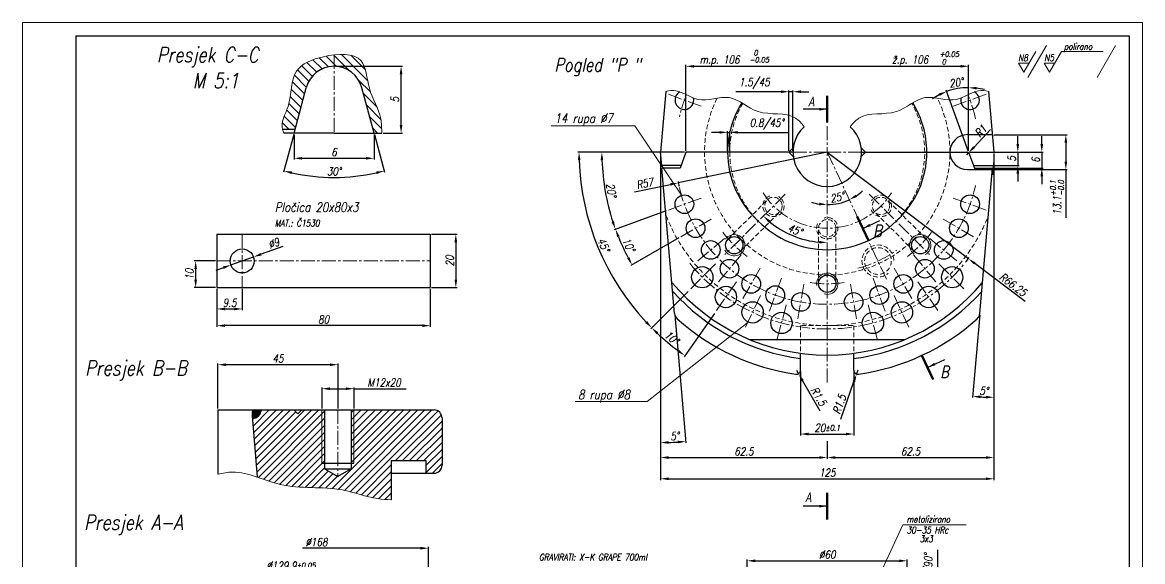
# Model space of a CAD drawing. Extents: x -409 to 884, y -94 to 506.
# Drawn here: x 11.5 to 431.5, y 304.5 to 506.5 of the extents above; entities that cross this region are included whole.
import ezdxf

# ---------------------------------------------------------------- set-up
doc = ezdxf.new("R2010")
doc.units = 0
doc.header["$LTSCALE"] = 7
doc.header["$MEASUREMENT"] = 0
doc.linetypes.add('CENTER2', pattern=[1.125, 0.75, -0.125, 0.125, -0.125])
doc.linetypes.add('HIDDEN', pattern=[0.375, 0.25, -0.125])
doc.layers.get('0').update_dxf_attribs({"linetype": 'CONTINUOUS', "lineweight": 15})
for name, color, linetype, lineweight in [('1', 1, 'CENTER2', 15), ('2', 2, 'HIDDEN', 15), ('3', 3, 'CONTINUOUS', 30), ('4', 5, 'CONTINUOUS', 50), ('8', 251, 'CONTINUOUS', 15)]:
    doc.layers.add(name, color=color, linetype=linetype, lineweight=lineweight)
doc.styles.add('ITALICT', font='ITALICT.shx', dxfattribs={"width": 0.8, "height": 3})
doc.dimstyles.get("Standard").update_dxf_attribs({"dimtxt": 3, "dimasz": 3, "dimexe": 0.5, "dimexo": 0.5, "dimgap": 0.8, "dimtad": 1, "dimdsep": 46, "dimtxsty": 'ITALICT', "dimcen": 0.09, "dimazin": 2, "dimtfac": 1, "dimtmove": 0, "dimatfit": 3, "dimfxl": 1, "dimtolj": 1, "dimtzin": 0, "dimarcsym": 0})

# ---------------------------------------------------------------- blocks, each defined once
blk = doc.blocks.new('*D5')
at = {"color": 0, "lineweight": -2, "transparency": 16777216}
for p, q in [((272.91, 465.28), (269.91, 465.28)), ((275.91, 458.36), (275.91, 465.78)), ((275.91, 465.28), (276.71, 465.28)), ((276.71, 458.36), (276.71, 465.78)), ((279.71, 465.28), (298.48, 465.28))]:
    blk.add_line(p, q, dxfattribs=at)
at = {"color": 0, "transparency": 16777216}
for points in [[(272.91, 465.78), (272.91, 464.78), (275.91, 465.28)], [(279.71, 465.78), (279.71, 464.78), (276.71, 465.28)]]:
    blk.add_solid(points, dxfattribs=at)
at = {"color": 0, "transparency": 16777216, "insert": (290.59, 468.37), "char_height": 3, "attachment_point": 5, "style": 'ITALICT'}
blk.add_mtext('\\A1;0.8/45%%d', dxfattribs=at)
blk = doc.blocks.new('*D6')
at = {"color": 0, "lineweight": -2, "transparency": 16777216}
for p, q in [((295.9, 480.5), (278.96, 480.5)), ((298.9, 458.36), (298.9, 481)), ((300.41, 480.5), (298.9, 480.5)), ((300.41, 458.36), (300.41, 481)), ((303.41, 480.5), (306.41, 480.5))]:
    blk.add_line(p, q, dxfattribs=at)
at = {"color": 0, "transparency": 16777216}
for points in [[(295.9, 481), (295.9, 480), (298.9, 480.5)], [(303.41, 481), (303.41, 480), (300.41, 480.5)]]:
    blk.add_solid(points, dxfattribs=at)
at = {"color": 0, "transparency": 16777216, "insert": (285.93, 483.59), "char_height": 3, "attachment_point": 5, "style": 'ITALICT'}
blk.add_mtext('\\A1;1.5/45', dxfattribs=at)
blk = doc.blocks.new('*D7')
at = {"color": 0, "lineweight": -2, "transparency": 16777216}
for p, q in [((384.71, 460.86), (384.71, 463.86)), ((366.76, 457.86), (385.21, 457.86)), ((384.71, 457.86), (384.71, 452.86)), ((375.82, 452.86), (385.21, 452.86)), ((384.71, 449.86), (384.71, 446.86))]:
    blk.add_line(p, q, dxfattribs=at)
at = {"color": 0, "transparency": 16777216}
for points in [[(384.21, 460.86), (385.21, 460.86), (384.71, 457.86)], [(384.21, 449.86), (385.21, 449.86), (384.71, 452.86)]]:
    blk.add_solid(points, dxfattribs=at)
at = {"color": 0, "transparency": 16777216, "insert": (382.41, 455.36), "char_height": 3, "attachment_point": 5, "rotation": 90, "style": 'ITALICT'}
blk.add_mtext('\\A1;5', dxfattribs=at)
blk = doc.blocks.new('*D8')
at = {"color": 0, "lineweight": -2, "transparency": 16777216}
for p, q in [((393.71, 460.86), (393.71, 463.86)), ((366.76, 457.86), (394.21, 457.86)), ((393.71, 457.86), (393.71, 451.86)), ((375.73, 451.86), (394.21, 451.86)), ((393.71, 448.86), (393.71, 445.86))]:
    blk.add_line(p, q, dxfattribs=at)
at = {"color": 0, "transparency": 16777216}
for points in [[(393.21, 460.86), (394.21, 460.86), (393.71, 457.86)], [(393.21, 448.86), (394.21, 448.86), (393.71, 451.86)]]:
    blk.add_solid(points, dxfattribs=at)
at = {"color": 0, "transparency": 16777216, "insert": (391.41, 454.86), "char_height": 3, "attachment_point": 5, "rotation": 90, "style": 'ITALICT'}
blk.add_mtext('\\A1;6', dxfattribs=at)
blk = doc.blocks.new('*D9')
at = {"color": 0, "lineweight": -2, "transparency": 16777216}
for p, q in [((250.76, 418.15), (250.76, 348.56)), ((256.09, 396.93), (260.28, 348.98))]:
    blk.add_line(p, q, dxfattribs=at)
blk.add_arc((250.76, 457.86), 108.8, 271.5799, 273.4201, dxfattribs=at)
at = {"color": 0, "transparency": 16777216}
for points in [[(253.76, 348.61), (253.75, 349.61), (250.76, 349.06)], [(257.21, 349.76), (257.28, 348.76), (260.24, 349.48)]]:
    blk.add_solid(points, dxfattribs=at)
at = {"color": 0, "transparency": 16777216, "insert": (256.08, 351.5), "char_height": 3, "attachment_point": 5, "rotation": 2.8646, "style": 'ITALICT'}
blk.add_mtext('\\A1;5°', dxfattribs=at)
blk = doc.blocks.new('*D10')
at = {"color": 0, "lineweight": -2, "transparency": 16777216}
for p, q in [((375.76, 418.01), (375.76, 365.53)), ((370.43, 396.93), (367.71, 365.89))]:
    blk.add_line(p, q, dxfattribs=at)
blk.add_arc((375.76, 457.86), 91.83, 266.8719, 268.1281, dxfattribs=at)
at = {"color": 0, "transparency": 16777216}
for points in [[(370.71, 365.67), (370.78, 366.67), (367.75, 366.38)], [(372.76, 366.58), (372.75, 365.58), (375.76, 366.03)]]:
    blk.add_solid(points, dxfattribs=at)
at = {"color": 0, "transparency": 16777216, "insert": (371.97, 368.41), "char_height": 3, "attachment_point": 5, "rotation": 357.5793, "style": 'ITALICT'}
blk.add_mtext('\\A1;5°', dxfattribs=at)
blk = doc.blocks.new('*D11')
at = {"color": 0, "lineweight": -2, "transparency": 16777216}
for p, q in [((250.76, 457.36), (250.76, 342.96)), ((313.26, 349.64), (313.26, 342.96)), ((253.76, 343.46), (310.26, 343.46))]:
    blk.add_line(p, q, dxfattribs=at)
at = {"color": 0, "transparency": 16777216}
for points in [[(253.76, 343.96), (253.76, 342.96), (250.76, 343.46)], [(310.26, 343.96), (310.26, 342.96), (313.26, 343.46)]]:
    blk.add_solid(points, dxfattribs=at)
at = {"color": 0, "transparency": 16777216, "insert": (282.01, 345.76), "char_height": 3, "attachment_point": 5, "style": 'ITALICT'}
blk.add_mtext('\\A1;62.5', dxfattribs=at)
blk = doc.blocks.new('*D12')
at = {"color": 0, "lineweight": -2, "transparency": 16777216}
for p, q in [((375.76, 381.53), (375.76, 342.96)), ((313.26, 349.64), (313.26, 342.96)), ((316.26, 343.46), (372.76, 343.46))]:
    blk.add_line(p, q, dxfattribs=at)
at = {"color": 0, "transparency": 16777216}
for points in [[(316.26, 343.96), (316.26, 342.96), (313.26, 343.46)], [(372.76, 343.96), (372.76, 342.96), (375.76, 343.46)]]:
    blk.add_solid(points, dxfattribs=at)
at = {"color": 0, "transparency": 16777216, "insert": (344.51, 345.76), "char_height": 3, "attachment_point": 5, "style": 'ITALICT'}
blk.add_mtext('\\A1;62.5', dxfattribs=at)
blk = doc.blocks.new('*D13')
at = {"color": 0, "lineweight": -2, "transparency": 16777216}
for p, q in [((250.76, 457.36), (250.76, 335)), ((375.76, 457.36), (375.76, 335)), ((253.76, 335.5), (372.76, 335.5))]:
    blk.add_line(p, q, dxfattribs=at)
at = {"color": 0, "transparency": 16777216}
for points in [[(253.76, 336), (253.76, 335), (250.76, 335.5)], [(372.76, 336), (372.76, 335), (375.76, 335.5)]]:
    blk.add_solid(points, dxfattribs=at)
at = {"color": 0, "transparency": 16777216, "insert": (313.26, 337.8), "char_height": 3, "attachment_point": 5, "style": 'ITALICT'}
blk.add_mtext('\\A1;125', dxfattribs=at)
blk = doc.blocks.new('*D38')
at = {"color": 0, "lineweight": -2, "transparency": 16777216}
for p, q in [((283.26, 286.53), (283.26, 305.27)), ((286.26, 304.77), (340.26, 304.77)), ((343.26, 286.53), (343.26, 305.27))]:
    blk.add_line(p, q, dxfattribs=at)
at = {"color": 0, "transparency": 16777216}
for points in [[(286.26, 305.27), (286.26, 304.27), (283.26, 304.77)], [(340.26, 305.27), (340.26, 304.27), (343.26, 304.77)]]:
    blk.add_solid(points, dxfattribs=at)
at = {"color": 0, "transparency": 16777216, "insert": (313.26, 307.07), "char_height": 3, "attachment_point": 5, "style": 'ITALICT'}
blk.add_mtext('\\A1;%%c60', dxfattribs=at)
blk = doc.blocks.new('*D39')
at = {"color": 0, "lineweight": -2, "transparency": 16777216}
for p, q in [((354.72, 290.53), (354.72, 308.84)), ((343.76, 286.03), (355.22, 286.03)), ((354.72, 286.03), (354.72, 287.53)), ((354.72, 283.03), (354.72, 280.03))]:
    blk.add_line(p, q, dxfattribs=at)
at = {"color": 0, "transparency": 16777216}
for points in [[(354.22, 290.53), (355.22, 290.53), (354.72, 287.53)], [(354.22, 283.03), (355.22, 283.03), (354.72, 286.03)]]:
    blk.add_solid(points, dxfattribs=at)
at = {"color": 0, "transparency": 16777216, "insert": (351.63, 301.18), "char_height": 3, "attachment_point": 5, "rotation": 90, "style": 'ITALICT'}
blk.add_mtext('\\A1;1.5/90%%D', dxfattribs=at)
blk = doc.blocks.new('*D41')
at = {"color": 0, "lineweight": -2, "transparency": 16777216}
for p, q in [((113.35, 464.52), (113.35, 455.07)), ((143.35, 464.52), (143.35, 455.07)), ((116.35, 455.57), (140.35, 455.57))]:
    blk.add_line(p, q, dxfattribs=at)
at = {"color": 0, "transparency": 16777216}
for points in [[(116.35, 456.07), (116.35, 455.07), (113.35, 455.57)], [(140.35, 456.07), (140.35, 455.07), (143.35, 455.57)]]:
    blk.add_solid(points, dxfattribs=at)
at = {"color": 0, "transparency": 16777216, "insert": (128.35, 457.87), "char_height": 3, "attachment_point": 5, "style": 'ITALICT'}
blk.add_mtext('\\A1;6', dxfattribs=at)
blk = doc.blocks.new('*D42')
at = {"color": 0, "lineweight": -2, "transparency": 16777216}
for p, q in [((128.85, 490.02), (153.98, 490.02)), ((153.48, 468.02), (153.48, 487.02)), ((146.71, 465.02), (153.98, 465.02))]:
    blk.add_line(p, q, dxfattribs=at)
at = {"color": 0, "transparency": 16777216}
for points in [[(152.98, 487.02), (153.98, 487.02), (153.48, 490.02)], [(152.98, 468.02), (153.98, 468.02), (153.48, 465.02)]]:
    blk.add_solid(points, dxfattribs=at)
at = {"color": 0, "transparency": 16777216, "insert": (151.18, 477.52), "char_height": 3, "attachment_point": 5, "rotation": 90, "style": 'ITALICT'}
blk.add_mtext('\\A1;5', dxfattribs=at)
blk = doc.blocks.new('*D50')
at = {"color": 0, "lineweight": -2, "transparency": 16777216}
for p, q in [((141.68, 300.65), (100.93, 300.65)), ((144.68, 288.03), (144.68, 301.15))]:
    blk.add_line(p, q, dxfattribs=at)
at = {"color": 0, "transparency": 16777216}
blk.add_solid([(141.68, 301.15), (141.68, 300.15), (144.68, 300.65)], dxfattribs=at)
at = {"color": 0, "transparency": 16777216, "insert": (112.2, 302.95), "char_height": 3, "attachment_point": 5, "style": 'ITALICT'}
blk.add_mtext('\\A1;%%c129.9{}{\\H0.71x;\\C3;%%p0.05}', dxfattribs=at)
blk = doc.blocks.new('*D51')
at = {"color": 0, "lineweight": -2, "transparency": 16777216}
for p, q in [((160.73, 309.49), (116.47, 309.49)), ((163.73, 285.03), (163.73, 309.99))]:
    blk.add_line(p, q, dxfattribs=at)
at = {"color": 0, "transparency": 16777216}
blk.add_solid([(160.73, 309.99), (160.73, 308.99), (163.73, 309.49)], dxfattribs=at)
at = {"color": 0, "transparency": 16777216, "insert": (121.73, 311.79), "char_height": 3, "attachment_point": 5, "style": 'ITALICT'}
blk.add_mtext('\\A1;%%c168', dxfattribs=at)
blk = doc.blocks.new('*D60')
at = {"color": 0, "lineweight": -2, "transparency": 16777216}
for p, q in [((113.22, 464.53), (109.42, 450.36)), ((143.48, 464.53), (147.27, 450.36))]:
    blk.add_line(p, q, dxfattribs=at)
blk.add_arc((128.35, 521), 72.63, 257.3668, 282.6332, dxfattribs=at)
at = {"color": 0, "transparency": 16777216}
for points in [[(112.34, 449.64), (112.58, 450.61), (109.55, 450.84)], [(144.11, 450.61), (144.35, 449.64), (147.14, 450.84)]]:
    blk.add_solid(points, dxfattribs=at)
at = {"color": 0, "transparency": 16777216, "insert": (128.35, 450.67), "char_height": 3, "attachment_point": 5, "style": 'ITALICT'}
blk.add_mtext('\\A1;30°', dxfattribs=at)
blk = doc.blocks.new('*D64')
at = {"color": 0, "lineweight": -2, "transparency": 16777216}
for p, q in [((109.2, 422.53), (100.99, 419.61)), ((89.68, 415.59), (98.16, 418.6)), ((86.86, 414.58), (84.03, 413.58))]:
    blk.add_line(p, q, dxfattribs=at)
at = {"color": 0, "transparency": 16777216}
for points in [[(100.82, 420.08), (101.16, 419.14), (98.16, 418.6)], [(86.69, 415.06), (87.02, 414.11), (89.68, 415.59)]]:
    blk.add_solid(points, dxfattribs=at)
at = {"color": 0, "transparency": 16777216, "insert": (105.74, 423.74), "char_height": 3, "attachment_point": 5, "rotation": 19.5748, "style": 'ITALICT'}
blk.add_mtext('\\A1;∅9', dxfattribs=at)
blk = doc.blocks.new('*D65')
at = {"color": 0, "lineweight": -2, "transparency": 16777216}
for p, q in [((84.42, 406.6), (84.42, 398.62)), ((93.92, 406.6), (93.92, 398.62)), ((87.42, 399.12), (90.92, 399.12))]:
    blk.add_line(p, q, dxfattribs=at)
at = {"color": 0, "transparency": 16777216}
for points in [[(87.42, 399.62), (87.42, 398.62), (84.42, 399.12)], [(90.92, 399.62), (90.92, 398.62), (93.92, 399.12)]]:
    blk.add_solid(points, dxfattribs=at)
at = {"color": 0, "transparency": 16777216, "insert": (89.17, 401.42), "char_height": 3, "attachment_point": 5, "style": 'ITALICT'}
blk.add_mtext('\\A1;9.5', dxfattribs=at)
blk = doc.blocks.new('*D66')
at = {"color": 0, "lineweight": -2, "transparency": 16777216}
for p, q in [((84.42, 406.6), (84.42, 392.36)), ((164.42, 406.6), (164.42, 392.36)), ((161.42, 392.86), (87.42, 392.86))]:
    blk.add_line(p, q, dxfattribs=at)
at = {"color": 0, "transparency": 16777216}
for points in [[(87.42, 393.36), (87.42, 392.36), (84.42, 392.86)], [(161.42, 393.36), (161.42, 392.36), (164.42, 392.86)]]:
    blk.add_solid(points, dxfattribs=at)
at = {"color": 0, "transparency": 16777216, "insert": (124.42, 395.16), "char_height": 3, "attachment_point": 5, "style": 'ITALICT'}
blk.add_mtext('\\A1;80', dxfattribs=at)
blk = doc.blocks.new('*D67')
at = {"color": 0, "lineweight": -2, "transparency": 16777216}
for p, q in [((83.92, 417.1), (75.96, 417.1)), ((76.46, 414.1), (76.46, 410.1)), ((83.92, 407.1), (75.96, 407.1))]:
    blk.add_line(p, q, dxfattribs=at)
at = {"color": 0, "transparency": 16777216}
for points in [[(75.96, 414.1), (76.96, 414.1), (76.46, 417.1)], [(75.96, 410.1), (76.96, 410.1), (76.46, 407.1)]]:
    blk.add_solid(points, dxfattribs=at)
at = {"color": 0, "transparency": 16777216, "insert": (74.16, 412.1), "char_height": 3, "attachment_point": 5, "rotation": 90, "style": 'ITALICT'}
blk.add_mtext('\\A1;10', dxfattribs=at)
blk = doc.blocks.new('*D68')
at = {"color": 0, "lineweight": -2, "transparency": 16777216}
for p, q in [((164.92, 427.1), (174.5, 427.1)), ((174, 424.1), (174, 410.1)), ((164.92, 407.1), (174.5, 407.1))]:
    blk.add_line(p, q, dxfattribs=at)
at = {"color": 0, "transparency": 16777216}
for points in [[(173.5, 424.1), (174.5, 424.1), (174, 427.1)], [(173.5, 410.1), (174.5, 410.1), (174, 407.1)]]:
    blk.add_solid(points, dxfattribs=at)
at = {"color": 0, "transparency": 16777216, "insert": (171.7, 417.1), "char_height": 3, "attachment_point": 5, "rotation": 90, "style": 'ITALICT'}
blk.add_mtext('\\A1;20', dxfattribs=at)
blk = doc.blocks.new('*D70')
at = {"color": 0, "lineweight": -2, "transparency": 16777216}
for p, q in [((301.76, 376.17), (302.51, 374.87)), ((310.6, 360.87), (304.01, 372.27))]:
    blk.add_line(p, q, dxfattribs=at)
at = {"color": 0, "transparency": 16777216}
blk.add_solid([(304.44, 372.52), (303.57, 372.02), (302.51, 374.87)], dxfattribs=at)
at = {"color": 0, "transparency": 16777216, "insert": (310.04, 366.42), "char_height": 3, "attachment_point": 5, "rotation": 300.0226, "style": 'ITALICT'}
blk.add_mtext('\\A1;R1.5', dxfattribs=at)
blk = doc.blocks.new('*D71')
at = {"color": 0, "lineweight": -2, "transparency": 16777216}
for p, q in [((303.26, 375.67), (303.26, 351.76)), ((323.26, 375.67), (323.26, 351.76)), ((306.26, 352.26), (320.26, 352.26))]:
    blk.add_line(p, q, dxfattribs=at)
at = {"color": 0, "transparency": 16777216}
for points in [[(306.26, 352.76), (306.26, 351.76), (303.26, 352.26)], [(320.26, 352.76), (320.26, 351.76), (323.26, 352.26)]]:
    blk.add_solid(points, dxfattribs=at)
at = {"color": 0, "transparency": 16777216, "insert": (313.26, 354.56), "char_height": 3, "attachment_point": 5, "style": 'ITALICT'}
blk.add_mtext('\\A1;20{}{\\H0.71x;\\C3;%%p0.1}', dxfattribs=at)
blk = doc.blocks.new('*D72')
at = {"color": 0, "lineweight": -2, "transparency": 16777216}
for p, q in [((324.76, 376.17), (324.26, 374.76)), ((318.32, 357.86), (323.26, 371.93))]:
    blk.add_line(p, q, dxfattribs=at)
at = {"color": 0, "transparency": 16777216}
blk.add_solid([(322.79, 372.09), (323.73, 371.76), (324.26, 374.76)], dxfattribs=at)
at = {"color": 0, "transparency": 16777216, "insert": (317.83, 363.42), "char_height": 3, "attachment_point": 5, "rotation": 70.6253, "style": 'ITALICT'}
blk.add_mtext('\\A1;R1.5', dxfattribs=at)
blk = doc.blocks.new('*D76')
at = {"color": 0, "lineweight": -2, "transparency": 16777216}
for p, q in [((313.26, 457.86), (366.17, 417.99)), ((387.51, 401.91), (368.56, 416.19))]:
    blk.add_line(p, q, dxfattribs=at)
blk.add_arc((313.26, 457.86), 66.25, 321.4891, 323.4317, dxfattribs=at)
at = {"color": 0, "transparency": 16777216}
blk.add_solid([(368.86, 416.59), (368.26, 415.79), (366.17, 417.99)], dxfattribs=at)
at = {"color": 0, "transparency": 16777216, "insert": (382.92, 408.25), "char_height": 3, "attachment_point": 5, "rotation": 322.9993, "style": 'ITALICT'}
blk.add_mtext('\\A1;R66.25', dxfattribs=at)
blk = doc.blocks.new('*D78')
at = {"color": 0, "lineweight": -2, "transparency": 16777216}
blk.add_arc((313.26, 457.86), 33.86, 230.0784, 264.9216, dxfattribs=at)
at = {"color": 0, "transparency": 16777216}
for points in [[(291.19, 431.53), (291.87, 432.27), (289.31, 433.92)], [(310.28, 424.64), (310.24, 423.64), (313.26, 424.01)]]:
    blk.add_solid(points, dxfattribs=at)
at = {"color": 0, "transparency": 16777216, "insert": (301.18, 428.71), "char_height": 3, "attachment_point": 5, "rotation": 337.5, "style": 'ITALICT'}
blk.add_mtext('\\A1;45°', dxfattribs=at)
blk = doc.blocks.new('*D79')
at = {"color": 0, "lineweight": -2, "transparency": 16777216}
for p, q in [((313.26, 457.86), (257.43, 446.37)), ((240.95, 442.98), (254.49, 445.76))]:
    blk.add_line(p, q, dxfattribs=at)
blk.add_arc((313.26, 457.86), 57, 191.1324, 192.9601, dxfattribs=at)
at = {"color": 0, "transparency": 16777216}
blk.add_solid([(254.39, 446.25), (254.59, 445.27), (257.43, 446.37)], dxfattribs=at)
at = {"color": 0, "transparency": 16777216, "insert": (244.86, 446.13), "char_height": 3, "attachment_point": 5, "rotation": 11.635, "style": 'ITALICT'}
blk.add_mtext('\\A1;R57', dxfattribs=at)
blk = doc.blocks.new('*D80')
at = {"color": 0, "lineweight": -2, "transparency": 16777216}
for p, q in [((259.76, 457.86), (219.7, 457.86)), ((261.11, 405.72), (247.11, 391.71))]:
    blk.add_line(p, q, dxfattribs=at)
blk.add_arc((313.26, 457.86), 93.05, 181.8473, 223.1527, dxfattribs=at)
at = {"color": 0, "transparency": 16777216}
for points in [[(219.75, 454.86), (220.75, 454.87), (220.2, 457.86)], [(245.73, 394.57), (245.01, 393.87), (247.46, 392.07)]]:
    blk.add_solid(points, dxfattribs=at)
at = {"color": 0, "transparency": 16777216, "insert": (229.41, 423.14), "char_height": 3, "attachment_point": 5, "rotation": 292.5, "style": 'ITALICT'}
blk.add_mtext('\\A1;45°', dxfattribs=at)
blk = doc.blocks.new('*D81')
at = {"color": 0, "lineweight": -2, "transparency": 16777216}
for p, q in [((252.88, 435.89), (233.41, 428.8)), ((257.61, 425.74), (239.67, 415.38))]:
    blk.add_line(p, q, dxfattribs=at)
blk.add_arc((313.26, 457.86), 84.47, 202.035, 207.965, dxfattribs=at)
at = {"color": 0, "transparency": 16777216}
for points in [[(234.49, 426), (235.42, 426.35), (233.88, 428.98)], [(239.09, 418.5), (238.21, 418.01), (240.1, 415.63)]]:
    blk.add_solid(points, dxfattribs=at)
at = {"color": 0, "transparency": 16777216, "insert": (238.79, 423.14), "char_height": 3, "attachment_point": 5, "rotation": 295, "style": 'ITALICT'}
blk.add_mtext('\\A1;10°', dxfattribs=at)
blk = doc.blocks.new('*D82')
at = {"color": 0, "lineweight": -2, "transparency": 16777216}
for p, q in [((259.76, 457.86), (228.24, 457.86)), ((252.88, 435.89), (233.37, 428.79))]:
    blk.add_line(p, q, dxfattribs=at)
blk.add_arc((313.26, 457.86), 84.52, 182.0339, 197.9661, dxfattribs=at)
at = {"color": 0, "transparency": 16777216}
for points in [[(228.29, 454.86), (229.29, 454.87), (228.74, 457.86)], [(233.33, 431.96), (232.39, 431.63), (233.84, 428.96)]]:
    blk.add_solid(points, dxfattribs=at)
at = {"color": 0, "transparency": 16777216, "insert": (232.29, 443.59), "char_height": 3, "attachment_point": 5, "rotation": 280, "style": 'ITALICT'}
blk.add_mtext('\\A1;20°', dxfattribs=at)
blk = doc.blocks.new('*D83')
at = {"color": 0, "lineweight": -2, "transparency": 16777216}
for p, q in [((261.11, 405.72), (247.1, 391.71)), ((270.95, 397.45), (259.6, 381.23))]:
    blk.add_line(p, q, dxfattribs=at)
blk.add_arc((313.26, 457.86), 93.06, 226.8472, 233.1528, dxfattribs=at)
at = {"color": 0, "transparency": 16777216}
for points in [[(249.26, 389.62), (249.96, 390.34), (247.46, 392.06)], [(257.75, 383.8), (257.16, 382.99), (259.88, 381.64)]]:
    blk.add_solid(points, dxfattribs=at)
at = {"color": 0, "transparency": 16777216, "insert": (254.92, 388.34), "char_height": 3, "attachment_point": 5, "rotation": 320, "style": 'ITALICT'}
blk.add_mtext('\\A1;10°', dxfattribs=at)
blk = doc.blocks.new('*D84')
at = {"color": 0, "lineweight": -2, "transparency": 16777216}
for p, q in [((84.83, 361.78), (84.83, 378.73)), ((126.83, 378.23), (87.83, 378.23)), ((129.83, 361.78), (129.83, 378.73))]:
    blk.add_line(p, q, dxfattribs=at)
at = {"color": 0, "transparency": 16777216}
for points in [[(87.83, 378.73), (87.83, 377.73), (84.83, 378.23)], [(126.83, 378.73), (126.83, 377.73), (129.83, 378.23)]]:
    blk.add_solid(points, dxfattribs=at)
at = {"color": 0, "transparency": 16777216, "insert": (107.33, 380.53), "char_height": 3, "attachment_point": 5, "style": 'ITALICT'}
blk.add_mtext('\\A1;45', dxfattribs=at)
blk = doc.blocks.new('*D85')
at = {"color": 0, "lineweight": -2, "transparency": 16777216}
for start, end in [(303.752, 312.5041), (252.4959, 261.248), (270, 295)]:
    blk.add_arc((313.26, 457.86), 19.66, start, end, dxfattribs=at)
at = {"color": 0, "transparency": 16777216}
for points in [[(324.42, 441.08), (323.93, 441.96), (321.56, 440.05)], [(310.3, 438.93), (310.23, 437.94), (313.26, 438.21)]]:
    blk.add_solid(points, dxfattribs=at)
at = {"color": 0, "transparency": 16777216, "insert": (317.01, 440.92), "char_height": 3, "attachment_point": 5, "rotation": 12.5, "style": 'ITALICT'}
blk.add_mtext('\\A1;25°', dxfattribs=at)
blk = doc.blocks.new('*D86')
at = {"color": 0, "lineweight": -2, "transparency": 16777216}
for p, q in [((123.83, 361.78), (123.83, 369.73)), ((135.83, 361.78), (135.83, 369.73)), ((126.83, 369.23), (132.83, 369.23)), ((135.83, 369.23), (155.4, 369.23))]:
    blk.add_line(p, q, dxfattribs=at)
at = {"color": 0, "transparency": 16777216}
for points in [[(126.83, 369.73), (126.83, 368.73), (123.83, 369.23)], [(132.83, 369.73), (132.83, 368.73), (135.83, 369.23)]]:
    blk.add_solid(points, dxfattribs=at)
at = {"color": 0, "transparency": 16777216, "insert": (147.11, 371.53), "char_height": 3, "attachment_point": 5, "style": 'ITALICT'}
blk.add_mtext('\\A1;M12x20', dxfattribs=at)
blk = doc.blocks.new('*D87')
at = {"color": 0, "lineweight": -2, "transparency": 16777216}
for p, q in [((260.26, 458.36), (260.26, 490.53)), ((263.26, 490.03), (363.26, 490.03)), ((366.26, 458.36), (366.26, 490.53))]:
    blk.add_line(p, q, dxfattribs=at)
at = {"color": 0, "transparency": 16777216}
for points in [[(263.26, 490.53), (263.26, 489.53), (260.26, 490.03)], [(363.26, 490.53), (363.26, 489.53), (366.26, 490.03)]]:
    blk.add_solid(points, dxfattribs=at)
blk = doc.blocks.new('*D88')
at = {"color": 0, "lineweight": -2, "transparency": 16777216}
for p, q in [((366.09, 458.33), (357.82, 481.04)), ((366.26, 458.86), (366.26, 482.52))]:
    blk.add_line(p, q, dxfattribs=at)
for start, end in [(117.1199, 124.2399), (90, 110), (75.7601, 82.8801)]:
    blk.add_arc((366.26, 457.86), 24.16, start, end, dxfattribs=at)
at = {"color": 0, "transparency": 16777216}
for points in [[(355.04, 479.82), (355.44, 478.91), (357.99, 480.57)], [(369.22, 481.34), (369.28, 482.33), (366.26, 482.02)]]:
    blk.add_solid(points, dxfattribs=at)
at = {"color": 0, "transparency": 16777216, "insert": (361.66, 483.92), "char_height": 3, "attachment_point": 5, "rotation": 10, "style": 'ITALICT'}
blk.add_mtext('\\A1;20°', dxfattribs=at)
blk = doc.blocks.new('*D89')
at = {"color": 0, "lineweight": -2, "transparency": 16777216}
for p, q in [((374.53, 466.35), (368.3, 459.77)), ((365.56, 456.86), (366.24, 457.59))]:
    blk.add_line(p, q, dxfattribs=at)
at = {"color": 0, "transparency": 16777216}
blk.add_solid([(367.94, 460.11), (368.67, 459.43), (366.24, 457.59)], dxfattribs=at)
at = {"color": 0, "transparency": 16777216, "insert": (370.78, 465.73), "char_height": 3, "attachment_point": 5, "rotation": 46.5881, "style": 'ITALICT'}
blk.add_mtext('\\A1;R1', dxfattribs=at)
blk = doc.blocks.new('*D93')
at = {"color": 0, "lineweight": -2, "transparency": 16777216}
for p, q in [((375.68, 464.41), (403.21, 464.41)), ((402.71, 461.41), (402.71, 454.31)), ((375.68, 451.31), (403.21, 451.31)), ((402.71, 451.31), (402.71, 433.22))]:
    blk.add_line(p, q, dxfattribs=at)
at = {"color": 0, "transparency": 16777216}
for points in [[(402.21, 461.41), (403.21, 461.41), (402.71, 464.41)], [(402.21, 454.31), (403.21, 454.31), (402.71, 451.31)]]:
    blk.add_solid(points, dxfattribs=at)
at = {"color": 0, "transparency": 16777216, "insert": (399.43, 440.77), "char_height": 3, "attachment_point": 5, "rotation": 90, "style": 'ITALICT'}
blk.add_mtext('\\A1;13.1{}{\\H0.71x;\\C3;\\S+0.1^ -0.0;}', dxfattribs=at)

msp = doc.modelspace()

# ---------------------------------------------------------------- hatches: boundary and pattern name
h = msp.add_hatch(color=256)
h.dxf.hatch_style = 1
h.paths.add_polyline_path([(100.9002, 361.2846), (98.4751, 361.2846, 0.41421356), (97.6751, 360.4846), (97.6751, 359.0846), (97.7562, 358.0542, 0.45260118)])
at = {"layer": '8'}
h = msp.add_hatch(dxfattribs=at)
h.set_pattern_fill('ANSI31', color=256, scale=18, angle=90, style=0)
h.set_pattern_definition([(135, (-45.5567, -70.2403), (-1.59099, -1.59099), [])])
edge = h.paths.add_edge_path()
edge.add_spline(control_points=[(146.2082, 465.0162), (146.2071, 466.8325), (146.2033, 472.7896), (140.6133, 480.5678), (140.47, 494.0171), (132.5027, 494.8025), (128.3462, 494.3205)], knot_values=[38.78344488, 38.78344488, 38.78344488, 38.78344488, 44.13728275, 56.34364077, 67.06481971, 77.84529561, 77.84529561, 77.84529561, 77.84529561], degree=3, periodic=0)
edge.add_line((128.3462, 494.3205), (128.3462, 490.0162))
edge.add_arc((128.3462, 479.1978), 10.8184, 15, 90, ccw=False)
edge.add_line((138.796, 481.9978), (143.3462, 465.0162))
edge.add_line((143.3462, 465.0162), (146.2082, 465.0162))
edge = h.paths.add_edge_path()
edge.add_spline(control_points=[(128.3462, 494.3205), (127.0267, 494.1675), (121.2118, 493.1171), (111.6203, 489.1706), (112.9053, 476.2495), (108.2575, 469.1258), (108.9981, 466.3162)], knot_values=[1.38110516, 1.38110516, 1.38110516, 1.38110516, 4.80349175, 16.27908698, 29.83644979, 38.78344488, 38.78344488, 38.78344488, 38.78344488], degree=3, periodic=0)
edge.add_line((108.9981, 466.3162), (113.6946, 466.3162))
edge.add_line((113.6946, 466.3162), (117.8964, 481.9978))
edge.add_arc((128.3462, 479.1978), 10.8184, 90, 165, ccw=False)
edge.add_line((128.3462, 490.0162), (128.3462, 494.3205))
h = msp.add_hatch(dxfattribs=at)
h.set_pattern_fill('ANSI31', color=256, scale=15)
edge = h.paths.add_edge_path()
edge.add_line((123.8251, 361.2846), (116.3251, 361.2846))
edge.add_line((116.3251, 361.2846), (114.8251, 359.7846))
edge.add_line((114.8251, 359.7846), (113.3251, 361.2846))
edge.add_line((113.3251, 361.2846), (100.9002, 361.2846))
edge.add_arc((97.9094, 361.0502), 3, -92.926612, 4.479641, ccw=False)
edge.add_line((97.7562, 358.0542), (99.4794, 336.1718))
edge.add_spline(control_points=[(99.4794, 336.1718), (102.3375, 335.2083), (112.7936, 331.1312), (128.513, 333.4201), (141.912, 328.1152), (148.0891, 327.6645), (149.7751, 327.6296)], knot_values=[19.98059688, 19.98059688, 19.98059688, 19.98059688, 28.87204863, 52.37372684, 65.99363569, 71.05994369, 71.05994369, 71.05994369, 71.05994369], degree=3, periodic=0)
edge.add_line((149.7751, 327.6296), (149.7751, 342.2846))
edge.add_line((149.7751, 342.2846), (162.7751, 342.2846))
edge.add_line((162.7751, 342.2846), (162.7751, 337.5846))
edge.add_line((162.7751, 337.5846), (165.8251, 337.5846))
edge.add_arc((165.8251, 340.5846), 3, 270, 360)
edge.add_line((168.8251, 340.5846), (168.8251, 358.2846))
edge.add_arc((165.8251, 358.2846), 3, 0, 90)
edge.add_line((165.8251, 361.2846), (135.8251, 361.2846))
edge.add_line((135.8251, 361.2846), (135.8251, 341.2846))
edge.add_line((135.8251, 341.2846), (134.8251, 341.2846))
edge.add_line((134.8251, 341.2846), (134.8251, 339.2846))
edge.add_line((134.8251, 339.2846), (129.8251, 336.3978))
edge.add_line((129.8251, 336.3978), (124.8251, 339.2846))
edge.add_line((124.8251, 339.2846), (124.8251, 341.2846))
edge.add_line((124.8251, 341.2846), (123.8251, 341.2846))
edge.add_line((123.8251, 341.2846), (123.8251, 361.2846))
h.paths.add_polyline_path([(124.8251, 361.2846), (123.8251, 361.2846), (123.8251, 341.2846), (124.8251, 341.2846)], flags=17)
h.paths.add_polyline_path([(135.8251, 361.2846), (134.8251, 361.2846), (134.8251, 341.2846), (135.8251, 341.2846)], flags=17)

# ---------------------------------------------------------------- linework, layer by layer
for p, q in [((11.4997, 506.465), (11.4997, -94.1371)), ((11.4997, 506.465), (431.4997, 506.465)), ((431.4997, 506.465), (431.4997, -94.1371)), ((395.4085, 497.8472), (388.4458, 485.7876)), ((421.3667, 497.8472), (414.4041, 485.7876)), ((391.4161, 495.5105), (386.958, 487.7888)), ((401.1053, 495.5105), (396.6472, 487.7888)), ((401.1053, 495.5105), (416.6824, 495.5105)), ((384.9544, 491.259), (388.9615, 491.259)), ((386.958, 487.7888), (384.9544, 491.259)), ((394.6436, 491.259), (398.6507, 491.259)), ((396.6472, 487.7888), (394.6436, 491.259)), ((241.1145, 467.6984), (209.7765, 467.6984)), ((258.5981, 441.694), (241.1145, 467.6984)), ((250.7561, 457.865), (250.7561, 418.6483)), ((375.7561, 454.3523), (375.7561, 414.9993)), ((283.5671, 394.1969), (245.7004, 364.4081)), ((123.8251, 361.2846), (123.8251, 341.2846)), ((135.8251, 361.2846), (135.8251, 341.2846)), ((245.7004, 364.4081), (218.7365, 364.4081)), ((341.5993, 318.1954), (327.3228, 287.5253)), ((341.5993, 318.1954), (365.3201, 318.1954))]:
    msp.add_line(p, q)
for centre, radius, start, end in [((278.3957, 423.0046), 4, 207.865895, 144.963168), ((348.1164, 423.0046), 4, 297.865895, 234.963168), ((313.2561, 408.565), 4, 252.865895, 189.963168), ((97.9094, 361.0502), 3, 267.073388, 4.479641)]:
    msp.add_arc(centre, radius, start, end)
msp.add_spline([(109.4644, 465.0162), (108.9981, 466.3162), (111.084, 475.0167), (114.2942, 488.1885), (124.3969, 493.6313), (138.5121, 492.0557), (141.5766, 481.7818), (145.8825, 470.3602), (146.2082, 465.0162)], degree=3)
for points, knots in [([(252.7422, 480.5667), (254.0146, 480.931), (258.0521, 481.4069), (265.3685, 475.3038), (277.1506, 480.946), (287.2186, 470.3957), (299.4105, 473.4684), (303.633, 468.6347), (304.6278, 467.3873)], [6.18877412, 6.18877412, 6.18877412, 6.18877412, 10.19233428, 19.02754614, 30.83272001, 42.82688375, 57.10100396, 61.69709376, 61.69709376, 61.69709376, 61.69709376]), ([(373.7699, 480.5667), (372.4976, 480.931), (368.4601, 481.4069), (361.1436, 475.3038), (349.3616, 480.946), (339.2936, 470.3957), (327.1016, 473.4684), (322.8791, 468.6347), (321.8844, 467.3873)], [6.18877412, 6.18877412, 6.18877412, 6.18877412, 10.19233428, 19.02754614, 30.83272001, 42.82688375, 57.10100396, 61.69709376, 61.69709376, 61.69709376, 61.69709376]), ([(84.8251, 337.1679), (86.6493, 337.6497), (94.4532, 339.0986), (109.5343, 330.6567), (128.513, 333.4201), (141.912, 328.1152), (148.0891, 327.6645), (149.7751, 327.6296)], [4.83527741, 4.83527741, 4.83527741, 4.83527741, 10.44017737, 28.87204863, 52.37372684, 65.99363569, 71.05994369, 71.05994369, 71.05994369, 71.05994369])]:
    msp.add_open_spline(points, degree=3, knots=knots)
at = {"layer": '1'}
for p, q in [((128.3462, 494.3205), (128.3462, 465.0162)), ((266.0365, 475.0515), (253.3507, 479.6688)), ((360.4756, 475.0515), (373.1615, 479.6688)), ((313.2561, 467.5896), (313.2561, 457.865)), ((300.4061, 457.865), (313.2561, 457.865)), ((313.2561, 371.5716), (313.2561, 457.865)), ((313.2561, 457.865), (326.1061, 457.865)), ((313.2561, 457.865), (335.6548, 409.8307)), ((297.523, 442.1318), (274.8955, 419.5044)), ((328.9892, 442.1319), (351.6166, 419.5044)), ((266.0365, 440.6785), (253.3507, 436.0612)), ((360.4756, 440.6785), (373.1615, 436.0612)), ((269.7383, 432.74), (258.047, 425.99)), ((356.7739, 432.74), (368.4652, 425.99)), ((93.9236, 427.0972), (93.9236, 407.0972)), ((274.7623, 425.5649), (264.4207, 416.8873)), ((351.7498, 425.5649), (362.0914, 416.8873)), ((84.4236, 417.0972), (164.4236, 417.0972)), ((271.36, 415.9689), (261.4605, 406.0694)), ((280.956, 419.3712), (272.2784, 409.0296)), ((345.5562, 419.3712), (354.2338, 409.0296)), ((355.1522, 415.9689), (365.0516, 406.0694)), ((288.1311, 414.3472), (281.3811, 402.6559)), ((338.3811, 414.3472), (345.1311, 402.6559)), ((279.2717, 409.3302), (271.2416, 397.8621)), ((296.0696, 410.6454), (291.4523, 397.9596)), ((304.5303, 408.3784), (302.186, 395.0835)), ((321.9819, 408.3784), (324.3261, 395.0835)), ((330.4426, 410.6454), (335.0599, 397.9596)), ((347.2405, 409.3302), (355.2705, 397.8621)), ((288.2159, 404.1662), (282.2993, 391.4779)), ((338.2962, 404.1662), (344.0843, 391.7535)), ((297.921, 400.6339), (294.2976, 387.1109)), ((328.5911, 400.6339), (332.2146, 387.1109)), ((129.8251, 361.2846), (129.8251, 336.3978))]:
    msp.add_line(p, q, dxfattribs=at)
for radius, start, end in [(57, 157.848832, 166.537272), (57, 12.670261, 22.151168), (57, 193.462728, 347.329739), (28.5, 212.409821, 327.590179), (49.3, 217.534332, 232.465668), (49.3, 307.534332, 322.465668), (45, 284.800622, 305.199378), (66.25, 218.943287, 321.056713), (49.3, 262.534332, 277.465668)]:
    msp.add_arc((313.2561, 457.865), radius, start, end, dxfattribs=at)
at = {"layer": '2'}
for p, q in [((276.1734, 425.3785), (290.9369, 440.142)), ((350.3387, 425.3785), (335.5753, 440.142)), ((280.7696, 420.7823), (295.5331, 435.5458)), ((345.7425, 420.7823), (330.9791, 435.5458)), ((310.0061, 408.6722), (310.0061, 429.5509)), ((316.5061, 408.6722), (316.5061, 429.5509)), ((303.2561, 392.915), (303.2561, 382.5257)), ((313.2561, 392.915), (303.2561, 392.915)), ((313.2561, 392.915), (323.2561, 392.915)), ((323.2561, 392.915), (323.2561, 382.5257))]:
    msp.add_line(p, q, dxfattribs=at)
for centre, radius in [((293.1035, 437.7124), 3.25), ((333.4086, 437.7124), 3.25), ((313.2561, 429.365), 3.25), ((332.2739, 417.0811), 5)]:
    msp.add_circle(centre, radius, dxfattribs=at)
for centre, radius, start, end in [((313.2561, 457.865), 46, 153.920704, 26.079296), ((313.2561, 457.865), 36.55, 150.059777, 180.000005), ((313.2561, 457.865), 36.55, 359.999995, 29.940223), ((313.2561, 457.865), 36.55, 179.999995, 224.999994), ((313.2561, 457.865), 36.55, 315.000002, 0.000001), ((293.1035, 437.7124), 4, 111.211658, 62.343815), ((333.4086, 437.7124), 4, 201.211658, 152.343815), ((313.2561, 457.865), 64.95, 201.540868, 338.459132), ((313.2561, 429.365), 4, 156.211658, 107.343815), ((332.2739, 417.0811), 6, 1.763258, 309.79535)]:
    msp.add_arc(centre, radius, start, end, dxfattribs=at)
at = {"layer": '3'}
for p, q in [((31.4997, 501.465), (31.4997, -89.1371)), ((31.4997, 501.465), (426.4997, 501.465)), ((426.4997, 501.465), (426.4997, -89.1371)), ((113.3462, 465.0162), (117.8964, 481.9978)), ((143.3462, 465.0162), (138.796, 481.9978)), ((252.7422, 480.5667), (250.7561, 457.865)), ((373.7699, 480.5667), (375.7561, 457.865)), ((113.6946, 466.3162), (108.9981, 466.3162)), ((128.3462, 465.0162), (109.4644, 465.0162)), ((128.3462, 465.0162), (146.2082, 465.0162)), ((365.8061, 464.415), (375.183, 464.415)), ((251.1935, 452.865), (250.7561, 457.865)), ((260.2561, 457.865), (258.0723, 451.865)), ((300.4061, 457.865), (260.2561, 457.865)), ((298.9045, 457.865), (300.5063, 459.4668)), ((298.9045, 457.865), (300.5063, 456.2631)), ((327.6077, 457.865), (326.0058, 459.4668)), ((327.6077, 457.865), (326.0058, 456.2631)), ((326.1061, 457.865), (366.2561, 457.865)), ((366.2561, 457.865), (368.4399, 451.865)), ((375.3186, 449.3523), (375.7123, 453.8523)), ((258.4362, 452.865), (251.1935, 452.865)), ((256.0434, 397.4309), (251.281, 451.865)), ((258.0723, 451.865), (251.281, 451.865)), ((365.8061, 451.315), (375.183, 451.315)), ((368.0759, 452.865), (375.3186, 452.865)), ((368.4399, 451.865), (375.2312, 451.865)), ((370.4688, 397.4309), (375.2311, 451.865)), ((84.4236, 427.0972), (164.4236, 427.0972)), ((84.4236, 427.0972), (84.4236, 407.0972)), ((164.4236, 427.0972), (164.4236, 407.0972)), ((84.4236, 407.0972), (164.4236, 407.0972)), ((284.0161, 387.715), (342.4961, 387.715)), ((303.2561, 376.1704), (303.2561, 382.5257)), ((323.2561, 376.1704), (323.2561, 382.5257)), ((84.8251, 361.2846), (84.8251, 337.1679)), ((84.8251, 361.2846), (165.8251, 361.2846)), ((114.8251, 359.7846), (113.3251, 361.2846)), ((114.8251, 359.7846), (116.3251, 361.2846)), ((124.8251, 361.2846), (124.8251, 339.2846)), ((134.8251, 361.2846), (134.8251, 339.2846)), ((97.6751, 360.4846), (97.6751, 359.0846)), ((97.6751, 359.0846), (99.4794, 336.1718)), ((168.8251, 358.2846), (168.8251, 340.5846)), ((123.8251, 341.2846), (135.8251, 341.2846)), ((149.7751, 342.2846), (149.7751, 327.6296)), ((149.7751, 342.2846), (162.7751, 342.2846)), ((162.7751, 342.2846), (162.7751, 337.5846)), ((124.8251, 339.2846), (134.8251, 339.2846)), ((124.8251, 339.2846), (129.8251, 336.3978)), ((134.8251, 339.2846), (129.8251, 336.3978)), ((149.7751, 337.5846), (165.8251, 337.5846))]:
    msp.add_line(p, q, dxfattribs=at)
for centre, radius in [((259.6936, 438.3698), 3.5), ((366.8186, 438.3698), 3.5), ((263.8926, 429.365), 3.5), ((362.6195, 429.365), 3.5), ((269.5915, 421.2261), 3.5), ((278.3957, 423.0046), 3.25), ((348.1164, 423.0046), 3.25), ((356.9206, 421.2261), 3.5), ((93.9236, 417.0972), 4.5), ((276.6172, 414.2004), 3.5), ((349.895, 414.2004), 3.5), ((266.4103, 411.0192), 4), ((284.7561, 408.5015), 3.5), ((313.2561, 408.565), 3.25), ((341.7561, 408.5015), 3.5), ((360.1019, 411.0192), 4), ((275.2566, 403.5962), 4), ((293.7609, 404.3025), 3.5), ((332.7512, 404.3025), 3.5), ((351.2555, 403.5962), 4), ((303.3581, 401.7309), 3.5), ((323.154, 401.7309), 3.5), ((285.2576, 397.8221), 4), ((341.2545, 397.8221), 4), ((296.1093, 393.8724), 4), ((330.4028, 393.8724), 4)]:
    msp.add_circle(centre, radius, dxfattribs=at)
for centre, radius, start, end in [((128.3462, 479.1978), 10.8184, 15, 165), ((259.6936, 477.3601), 3.5, 118.012771, 12.606656), ((366.8186, 477.3601), 3.5, 167.393344, 61.987229), ((310.6868, 457.865), 34.7807, 147.935389, 180), ((315.8253, 457.865), 34.7807, 359.999997, 32.064607), ((313.2561, 457.865), 12.85, 132.180109, 47.819891), ((365.8061, 457.865), 6.55, 90, 270), ((260.9563, 456.865), 1, 89.999994, 160), ((310.6868, 457.865), 34.7807, 179.999996, 227.994153), ((315.8253, 457.865), 34.7807, 312.005843, 360), ((365.5559, 456.865), 1, 20, 90), ((313.2561, 457.865), 76, 219.991307, 320.008693), ((313.2561, 457.865), 77.95, 221.98958, 262.629363), ((313.2561, 457.865), 77.95, 277.370637, 318.01042), ((259.032, 397.6924), 3, 185, 227.976639), ((313.2561, 457.865), 84, 227.976639, 261.987222), ((313.2561, 457.865), 84, 278.012778, 312.023361), ((367.4802, 397.6924), 3, 312.023361, 355), ((301.7561, 376.1704), 1.5, 261.987222, 0), ((324.7561, 376.1704), 1.5, 180, 278.012778), ((98.4751, 360.4846), 0.8, 90, 180), ((165.8251, 358.2846), 3, 0, 90), ((165.8251, 340.5846), 3, 270, 0)]:
    msp.add_arc(centre, radius, start, end, dxfattribs=at)
at = {"layer": '3', "color": 3}
msp.add_arc((313.2561, 457.865), 36.55, 224.999994, 315.000107, dxfattribs=at)
at = {"layer": '4'}
for p, q in [((313.2561, 478.9334), (313.2561, 468.9334)), ((328.7028, 424.7394), (324.4766, 433.8025)), ((352.9822, 372.6721), (348.756, 381.7351)), ((313.2561, 330.2306), (313.2561, 320.2306))]:
    msp.add_line(p, q, dxfattribs=at)

# ---------------------------------------------------------------- texts
at = {"style": 'ITALICT', "width": 0.8}
for s, height, p in [('Presjek C-C', 5.625, (61.8737, 491.5424)), ('  0', 2, (283.2252, 494.1071)), ('polirano', 2.5, (401.9899, 496.1786)), ('Pogled "P "', 5, (210.9449, 488.0676)), ('m.p. 106', 3, (265.4603, 491.0418)), ('-0.05', 2, (284.1031, 491.4682)), ('ž.p. 106', 3, (337.5546, 491.0418)), ('+0.05', 2, (355.3313, 493.555)), ('  0', 2, (353.794, 490.6778)), ('N8', 2.5, (384.8603, 491.9571)), ('N5', 2.5, (394.6382, 492.0016)), ('M 5:1', 5.625, (75.3209, 481.8515)), ('A', 3.5, (306.2121, 475.0588)), ('14 rupa %%C7', 3.5, (211.0791, 468.7996)), ('Pločica 20x80x3', 3.5, (106.158, 435.4851)), ('MAT.: Č1530', 2.5, (106.158, 430.0162)), ('B', 4.5, (330.4487, 426.081)), ('Presjek B-B', 5.625, (34.9548, 374.2159)), ('B', 4.5, (355.6032, 373.3018)), ('8 rupa %%C8', 3.5, (219.8481, 365.2977)), ('A', 3.5, (305.0887, 326.8508)), ('Presjek A-A', 5.625, (34.584, 316.3708)), ('metalizirano', 2.5, (343.0227, 319.0812)), ('30-35 HRc', 2.5, (343.0227, 315.0336)), ('3x3', 2.5, (347.9335, 311.7752)), ('GRAVIRATI: X-K GRAPE 700ml', 2.5, (205.2044, 304.8862))]:
    msp.add_text(s, height=height, dxfattribs=at).set_placement(p)

# ---------------------------------------------------------------- dimensions: what is measured, and where the dimension line sits
for base, p1, p2, override, picture, middle in [((153.4797, 490.0162), (146.2082, 465.0162), (128.3462, 490.0162), {"dimlfac": 0.2}, '*D42', (151.1797, 477.5162)), ((384.7113, 452.865), (366.2561, 457.865), (375.3186, 452.865), {"dimtmove": 0}, '*D7', (382.4113, 455.365))]:
    dim = msp.add_linear_dim(base=base, p1=p1, p2=p2, angle=90, dimstyle='Standard', override=override)
    dim.commit()
    dim.dimension.update_dxf_attribs({"geometry": picture, "text_midpoint": middle})
for base, p1, p2, text, picture, middle in [((366.2561, 490.0276), (260.2561, 457.865), (366.2561, 457.865), ' ', '*D87', (313.2561, 490.0276)), ((298.9045, 480.5002), (300.4061, 457.865), (298.9045, 457.865), '1.5/45', '*D6', (285.933, 483.5859)), ((276.7061, 465.2818), (275.9061, 457.865), (276.7061, 457.865), '0.8/45%%d', '*D5', (290.5918, 468.3675)), ((343.2561, 304.7656), (283.2561, 286.0253), (343.2561, 286.0253), '%%c<>', '*D38', (313.2561, 307.0656))]:
    dim = msp.add_linear_dim(base=base, p1=p1, p2=p2, text=text, dimstyle='Standard')
    dim.commit()
    dim.dimension.update_dxf_attribs({"geometry": picture, "text_midpoint": middle})
for base, line1, line2, picture, middle in [((363.4516, 481.8588), ((366.2561, 457.865), (366.2561, 458.365)), ((366.2561, 457.865), (368.4399, 451.865)), '*D88', (361.6618, 483.9202)), ((122.0161, 448.6428), ((113.3462, 465.0162), (117.8964, 481.9978)), ((143.3462, 465.0162), (138.796, 481.9978)), '*D60', (128.3462, 450.6664)), ((223.3751, 433.7814), ((300.4561, 457.865), (260.2561, 457.865)), ((271.36, 415.9689), (261.4605, 406.0694)), '*D80', (229.4125, 423.1358)), ((229.3101, 448.0531), ((300.4561, 457.865), (260.2561, 457.865)), ((266.0365, 440.6785), (253.3507, 436.0612)), '*D82', (232.2877, 443.5881)), ((296.327, 428.543), ((297.523, 442.1318), (274.8955, 419.5044)), ((313.2561, 371.5716), (313.2561, 457.865)), '*D78', (301.1793, 428.709)), ((316.1053, 438.4138), ((313.2561, 371.5716), (313.2561, 457.865)), ((313.2561, 457.865), (335.6548, 409.8307)), '*D85', (317.0132, 440.9177)), ((235.6958, 424.4087), ((269.7383, 432.74), (258.047, 425.99)), ((266.0365, 440.6785), (253.3507, 436.0612)), '*D81', (238.7862, 423.1391)), ((251.3933, 388.3504), ((279.2717, 409.3302), (271.2416, 397.8621)), ((271.36, 415.9689), (261.4605, 406.0694)), '*D83', (254.9197, 388.3424))]:
    dim = msp.add_angular_dim_2l(base=base, line1=line1, line2=line2, dimstyle='Standard')
    dim.commit()
    dim.dimension.update_dxf_attribs({"geometry": picture, "text_midpoint": middle})
for center, mpoint, picture, middle in [((365.5559, 456.865), (366.2431, 457.5914), '*D89', (370.7771, 465.7307)), ((301.7561, 376.1704), (302.5066, 374.8717), '*D70', (310.0446, 366.4241))]:
    dim = msp.add_radius_dim(center=center, mpoint=mpoint, dimstyle='Standard')
    dim.commit()
    dim.dimension.update_dxf_attribs({"geometry": picture, "text_midpoint": middle})
for base, p1, p2, override, picture, middle in [((143.3462, 455.5677), (113.3462, 465.0162), (143.3462, 465.0162), {"dimlfac": 0.2}, '*D41', (128.3462, 457.8677)), ((375.7561, 343.4554), (313.2561, 350.1351), (375.7561, 382.0349), {"dimtmove": 1}, '*D12', (344.5061, 345.7554))]:
    dim = msp.add_linear_dim(base=base, p1=p1, p2=p2, dimstyle='Standard', override=override)
    dim.commit()
    dim.dimension.update_dxf_attribs({"geometry": picture, "text_midpoint": middle})
dim = msp.add_linear_dim(base=(393.7113, 451.865), p1=(366.2561, 457.865), p2=(375.2311, 451.865), angle=90, dimstyle='Standard', override={"dimtmove": 0})
dim.commit()
dim.dimension.update_dxf_attribs({"geometry": '*D8', "text_midpoint": (393.7113, 454.865), "dimtype": 160})
dim = msp.add_linear_dim(base=(402.7113, 451.315), p1=(375.183, 464.415), p2=(375.183, 451.315), angle=90, text='<>{}{\\H0.71x;\\C3;\\S+0.1^ -0.0;}', dimstyle='Standard', override={"dimtp": 0.1, "dimtm": 0, "dimtdec": 1, "dimtzin": 0})
dim.commit()
dim.dimension.update_dxf_attribs({"geometry": '*D93', "text_midpoint": (402.7113, 440.7653), "dimtype": 160})
for center, mpoint, picture, middle in [((313.2561, 457.865), (257.4273, 446.3694), '*D79', (245.3197, 443.8764)), ((313.2561, 457.865), (366.1652, 417.9941), '*D76', (381.536, 406.411)), ((324.7561, 376.1704), (324.2585, 374.7554), '*D72', (320.0045, 362.6584))]:
    dim = msp.add_radius_dim(center=center, mpoint=mpoint, dimstyle='Standard')
    dim.commit()
    dim.dimension.update_dxf_attribs({"geometry": picture, "text_midpoint": middle, "dimtype": 164})
for base, line1, line2, picture, middle in [((253.9205, 349.1104), ((256.0434, 397.4309), (250.7561, 457.865)), ((250.7561, 457.865), (250.7561, 418.6483)), '*D9', (256.1936, 349.2004)), ((370.4166, 366.1902), ((370.4688, 397.4309), (375.7123, 457.365)), ((375.7561, 457.865), (375.7561, 418.512)), '*D10', (371.8775, 366.1168))]:
    dim = msp.add_angular_dim_2l(base=base, line1=line1, line2=line2, dimstyle='Standard')
    dim.commit()
    dim.dimension.update_dxf_attribs({"geometry": picture, "text_midpoint": middle, "dimtype": 162})
for base, p1, p2, picture, middle in [((313.2561, 343.4554), (250.7561, 457.865), (313.2561, 350.1351), '*D11', (282.0061, 345.7554)), ((93.9236, 399.1163), (84.4236, 407.0972), (93.9236, 407.0972), '*D65', (89.1736, 401.4163)), ((84.4236, 392.8647), (164.4236, 407.0972), (84.4236, 407.0972), '*D66', (124.4236, 395.1647))]:
    dim = msp.add_linear_dim(base=base, p1=p1, p2=p2, dimstyle='Standard')
    dim.commit()
    dim.dimension.update_dxf_attribs({"geometry": picture, "text_midpoint": middle})
dim = msp.add_linear_dim(base=(375.7561, 335.5034), p1=(250.7561, 457.865), p2=(375.7561, 457.865), dimstyle='Standard')
dim.commit()
dim.dimension.update_dxf_attribs({"geometry": '*D13', "text_midpoint": (313.2561, 335.5034), "dimtype": 160})
dim = msp.add_diameter_dim_2p(p1=(89.6837, 415.5896), p2=(98.1635, 418.6049), dimstyle='Standard')
dim.commit()
dim.dimension.update_dxf_attribs({"geometry": '*D64', "text_midpoint": (105.7382, 423.7394)})
for base, p1, p2, picture, middle in [((174.0026, 407.0972), (164.4236, 427.0972), (164.4236, 407.0972), '*D68', (171.7026, 417.0972)), ((76.4553, 407.0972), (84.4236, 417.0972), (84.4236, 407.0972), '*D67', (74.1553, 412.0972))]:
    dim = msp.add_linear_dim(base=base, p1=p1, p2=p2, angle=90, dimstyle='Standard')
    dim.commit()
    dim.dimension.update_dxf_attribs({"geometry": picture, "text_midpoint": middle})
dim = msp.add_linear_dim(base=(84.8251, 378.2302), p1=(129.8251, 361.2846), p2=(84.8251, 361.2846), dimstyle='Standard', override={"dimtmove": 0})
dim.commit()
dim.dimension.update_dxf_attribs({"geometry": '*D84', "text_midpoint": (107.3251, 378.2302), "dimtype": 160})
for base, p1, p2, text, override, picture, middle in [((323.2561, 352.2604), (303.2561, 376.1704), (323.2561, 376.1704), '<>{}{\\H0.71x;\\C3;%%p0.1}', {"dimtp": 0.1, "dimtm": 0.1}, '*D71', (313.2561, 354.5604)), ((135.8251, 369.2302), (123.8251, 361.2846), (135.8251, 361.2846), '<>x20', {"dimpost": 'M<>', "dimtmove": 0}, '*D86', (147.1108, 371.5302)), ((79.7259, 309.485), (163.7259, 284.5253), (79.7259, 287.5253), '%%c<>', {"dimlfac": 2, "dimse2": 1, "dimsd2": 1}, '*D51', (121.7259, 311.785)), ((79.7259, 300.6467), (144.6759, 287.5253), (79.7259, 287.5253), '%%c<>{}{\\H0.71x;\\C3;%%p0.05}', {"dimlfac": 2, "dimse2": 1, "dimsd2": 1, "dimtp": 0.05, "dimtm": 0.05}, '*D50', (112.2009, 302.9467))]:
    dim = msp.add_linear_dim(base=base, p1=p1, p2=p2, text=text, dimstyle='Standard', override=override)
    dim.commit()
    dim.dimension.update_dxf_attribs({"geometry": picture, "text_midpoint": middle})
dim = msp.add_linear_dim(base=(354.7207, 287.5253), p1=(343.2561, 286.0253), p2=(354.7207, 287.5253), angle=90, text='1.5/90%%D', dimstyle='Standard')
dim.commit()
dim.dimension.update_dxf_attribs({"geometry": '*D39', "text_midpoint": (351.635, 301.1825)})

# ---------------------------------------------------------------- leaders
for points in [[(313.2561, 473.9334), (304.2561, 473.9334)], [(326.5897, 429.271), (333.0204, 432.2696)], [(350.8691, 377.2036), (357.2998, 380.2023)], [(313.2561, 325.2306), (304.2561, 325.2306)]]:
    msp.add_leader(points, dimstyle='Standard', override={"dimgap": 0.7, "dimtad": 0})

doc.saveas('drawing.dxf')
